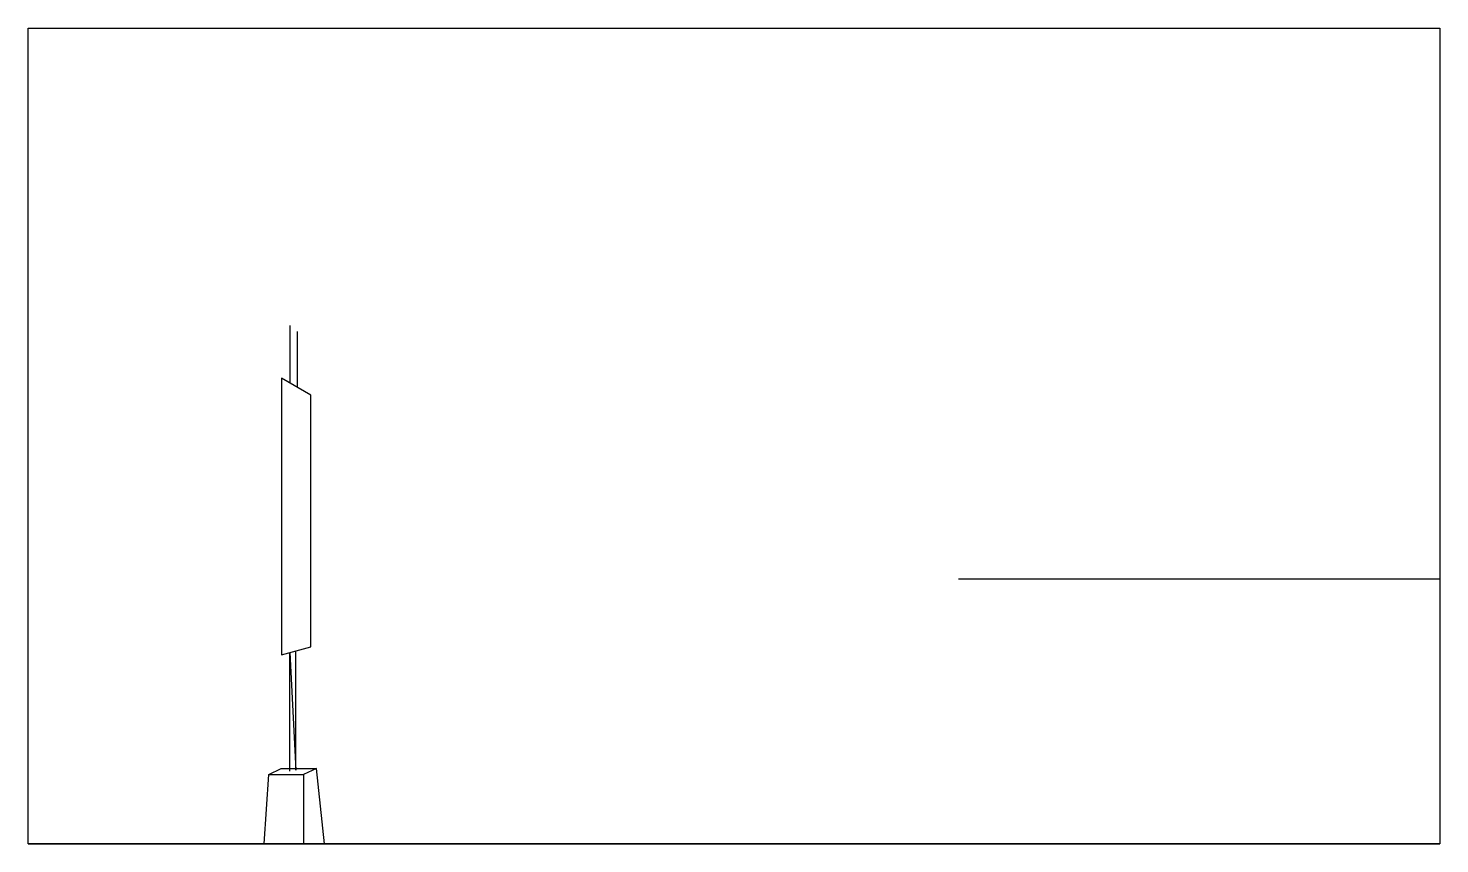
# Model space of a CAD drawing. Header units: millimetres. Extents: x 0 to 423, y 0 to 244.
import ezdxf

# ---------------------------------------------------------------- set-up
doc = ezdxf.new("R2010")
doc.units = ezdxf.units.MM
picture_1 = doc.add_image_def('image1.jpg', size_in_pixel=(1200, 693))

msp = doc.modelspace()

# ---------------------------------------------------------------- linework, layer by layer
for p, q in [((423.33, 244.47), (423.33, 0)), ((78.46, 155.32), (78.46, 138.09)), ((80.62, 153.52), (80.62, 136.84)), ((75.93, 139.54), (75.93, 56.68)), ((84.71, 134.48), (75.93, 139.54)), ((84.71, 59), (84.71, 134.48)), ((278.95, 79.37), (423.33, 79.37)), ((75.93, 56.68), (84.71, 59)), ((78.47, 21.76), (78.47, 57.35)), ((78.47, 57.35), (80.29, 22.07)), ((80.29, 22.07), (80.29, 57.83)), ((72.13, 20.73), (75.81, 22.58)), ((75.81, 22.58), (86.49, 22.58)), ((86.49, 22.58), (82.55, 20.73)), ((88.9, 0), (86.49, 22.58)), ((70.8, 0), (72.13, 20.73)), ((72.13, 20.73), (82.55, 20.73)), ((82.55, 20.73), (82.55, 0)), ((82.55, 20.73), (82.55, 0)), ((0, 0), (423.33, 0)), ((82.55, 0), (70.8, 0)), ((82.55, 0), (88.9, 0))]:
    msp.add_line(p, q)

# ---------------------------------------------------------------- pictures from other files: only their frames are drawn
image = msp.add_image(picture_1, insert=(0, 0), size_in_units=(423.33, 244.47))
image.dxf.flags = 7

doc.saveas('drawing.dxf')
